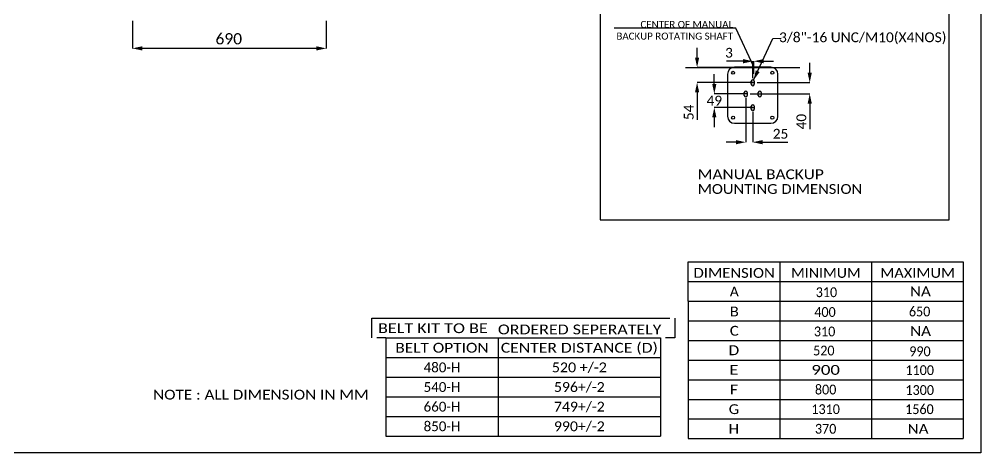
# Model space of a CAD drawing. Header units: millimetres. Extents: x 13935 to 21534, y -198 to 9202.
# Drawn here: x 17441 to 20870, y -198 to 1348 of the extents above; entities that cross this region are included whole.
import ezdxf
from ezdxf import colors
from ezdxf.entities.mleader import LeaderData, LeaderLine
from ezdxf.enums import TextEntityAlignment as Align
from ezdxf.math import Vec2, Vec3

# ---------------------------------------------------------------- set-up
doc = ezdxf.new("R2010")
doc.units = ezdxf.units.MM
doc.header["$LTSCALE"] = 326.7
doc.header["$PDMODE"] = 3
doc.header["$PDSIZE"] = 8
doc.linetypes.add('DASHED', pattern=[0.2, 0.1, -0.1])
doc.layers.get('0').update_dxf_attribs({"linetype": 'CONTINUOUS'})
doc.layers.get('Defpoints').update_dxf_attribs({"linetype": 'CONTINUOUS'})
doc.styles.get("Standard").update_dxf_attribs({"font": 'calibri.ttf'})
doc.dimstyles.new('DIMSTYLE_2', dxfattribs={"dimtxt": 40, "dimasz": 35, "dimexe": 0.08, "dimexo": 1, "dimgap": 1, "dimtad": 1, "dimdec": 0, "dimdsep": 46, "dimtxsty": 'Standard', "dimblk": '_FILLED', "dimblk1": '_FILLED', "dimblk2": '_FILLED', "dimcen": 0.09, "dimazin": 2, "dimtp": 0.01, "dimtm": 0.01, "dimtfac": 1, "dimtdec": 0, "dimtofl": 0, "dimtmove": 0, "dimatfit": 3, "dimldrblk": '_FILLED', "dimfxl": 1, "dimtolj": 1, "dimarcsym": 0})
doc.dimstyles.new('DIMSTYLE_4', dxfattribs={"dimtxt": 35, "dimasz": 35, "dimexe": 0.08, "dimexo": 1, "dimgap": 0.875, "dimtad": 1, "dimdsep": 46, "dimtxsty": 'Standard', "dimblk": '_FILLED', "dimblk1": '_FILLED', "dimblk2": '_FILLED', "dimcen": 0.09, "dimazin": 2, "dimtp": 0.01, "dimtm": 0.01, "dimtfac": 1, "dimtofl": 0, "dimtmove": 0, "dimatfit": 3, "dimldrblk": '_FILLED', "dimfxl": 1, "dimtolj": 1, "dimarcsym": 0})
doc.dimstyles.get("Standard").update_dxf_attribs({"dimtxt": 35, "dimasz": 35, "dimexe": 0.08, "dimexo": 1, "dimtad": 1, "dimdsep": 46, "dimtxsty": 'Standard', "dimblk": '_FILLED', "dimblk1": '_FILLED', "dimblk2": '_FILLED', "dimcen": 0.09, "dimazin": 2, "dimtol": 1, "dimtp": 0.01, "dimtm": 0.01, "dimtfac": 1, "dimtofl": 0, "dimtmove": 0, "dimatfit": 3, "dimldrblk": '_FILLED', "dimfxl": 1, "dimtolj": 1, "dimarcsym": 0})

# ---------------------------------------------------------------- blocks, each defined once
blk = doc.blocks.new('_FILLED')
at = {"color": 0, "linetype": 'ByBlock'}
blk.add_solid([(0, 0), (-1, 0.214), (-1, -0.214)], dxfattribs=at)
blk = doc.blocks.new('*D128')
at = {"color": 0, "linetype": 'Continuous', "lineweight": -2}
for p, q in [((17844.2, 1342.5), (17844.2, 1244)), ((18535.4, 1342.5), (18535.4, 1244)), ((18500.4, 1244.1), (17879.2, 1244.1))]:
    blk.add_line(p, q, dxfattribs=at)
at = {"layer": 'Defpoints', "color": 0}
for p in [(17844.2, 1343.5), (18535.4, 1343.5), (17844.2, 1244.1)]:
    blk.add_point(p, dxfattribs=at)
at = {"color": 0, "linetype": 'ByBlock', "lineweight": -2, "xscale": 35, "yscale": 35, "zscale": 35, "rotation": 180}
blk.add_blockref('_FILLED', (17844.2, 1244.1), dxfattribs=at)
at = {"color": 0, "linetype": 'ByBlock', "lineweight": -2, "xscale": 35, "yscale": 35, "zscale": 35}
blk.add_blockref('_FILLED', (18535.4, 1244.1), dxfattribs=at)
at = {"color": 0, "lineweight": 30, "insert": (18187.9, 1298.4), "char_height": 40, "attachment_point": 2, "line_spacing_factor": 0.9}
blk.add_mtext('\\A1;690', dxfattribs=at)
blk = doc.blocks.new('*D1963')
at = {"color": 0, "linetype": 'Continuous', "lineweight": -2}
for p, q in [((20022.3, 1198.3), (19963, 1198.3)), ((20057.3, 1137.7), (20057.3, 1198.4)), ((20060.4, 1153), (20060.4, 1198.4)), ((20095.4, 1198.3), (20130.4, 1198.3))]:
    blk.add_line(p, q, dxfattribs=at)
at = {"layer": 'Defpoints', "color": 0}
for p in [(20057.3, 1198.3), (20057.3, 1136.7), (20060.4, 1152)]:
    blk.add_point(p, dxfattribs=at)
at = {"color": 0, "linetype": 'ByBlock', "lineweight": -2, "xscale": 35, "yscale": 35, "zscale": 35}
blk.add_blockref('_FILLED', (20057.3, 1198.3), dxfattribs=at)
at = {"color": 0, "linetype": 'ByBlock', "lineweight": -2, "xscale": 35, "yscale": 35, "zscale": 35, "rotation": 180}
blk.add_blockref('_FILLED', (20060.4, 1198.3), dxfattribs=at)
at = {"color": 0, "lineweight": 30, "insert": (19985.7, 1245.9), "char_height": 35, "attachment_point": 3, "line_spacing_factor": 0.9}
blk.add_mtext('\\A1;\\A1;3', dxfattribs=at)
blk = doc.blocks.new('*D1964')
at = {"color": 0, "linetype": 'Continuous', "lineweight": -2}
for p, q in [((19858.2, 1211.4), (19858.2, 1246.4)), ((20050.4, 1176.4), (19858.1, 1176.4)), ((20058.5, 1122.2), (19858.1, 1122.2)), ((19858.2, 1087.2), (19858.2, 989.3))]:
    blk.add_line(p, q, dxfattribs=at)
at = {"layer": 'Defpoints', "color": 0}
for p in [(19858.2, 1176.4), (20051.4, 1176.4), (20059.5, 1122.2)]:
    blk.add_point(p, dxfattribs=at)
at = {"color": 0, "linetype": 'ByBlock', "lineweight": -2, "xscale": 35, "yscale": 35, "zscale": 35}
for p, rotation in [((19858.2, 1176.4), 270), ((19858.2, 1122.2), 90)]:
    blk.add_blockref('_FILLED', p, dxfattribs=dict(at, rotation=rotation))
at = {"color": 0, "lineweight": 30, "insert": (19810.7, 1016), "char_height": 35, "attachment_point": 2, "rotation": 90, "line_spacing_factor": 0.9}
blk.add_mtext('\\A1;\\A1;54', dxfattribs=at)
blk = doc.blocks.new('*D1965')
at = {"color": 0, "linetype": 'Continuous', "lineweight": -2}
for p, q in [((20259.9, 1157.2), (20259.9, 1192.2)), ((20072.3, 1122.2), (20260, 1122.2)), ((20047.3, 1082.2), (20260, 1082.2)), ((20259.9, 1047.2), (20259.9, 955.8))]:
    blk.add_line(p, q, dxfattribs=at)
at = {"layer": 'Defpoints', "color": 0}
for p in [(20071.3, 1122.2), (20259.9, 1122.2), (20046.3, 1082.2)]:
    blk.add_point(p, dxfattribs=at)
at = {"color": 0, "linetype": 'ByBlock', "lineweight": -2, "xscale": 35, "yscale": 35, "zscale": 35}
for p, rotation in [((20259.9, 1122.2), 270), ((20259.9, 1082.2), 90)]:
    blk.add_blockref('_FILLED', p, dxfattribs=dict(at, rotation=rotation))
at = {"color": 0, "lineweight": 30, "insert": (20212.4, 983), "char_height": 35, "attachment_point": 2, "rotation": 90, "line_spacing_factor": 0.9}
blk.add_mtext('\\A1;40', dxfattribs=at)
blk = doc.blocks.new('*D1966')
at = {"color": 0, "linetype": 'Continuous', "lineweight": -2}
for p, q in [((20031.5, 1066), (20031.5, 909.5)), ((20056.5, 1017), (20056.5, 909.5)), ((19996.5, 909.6), (19961.5, 909.6)), ((20091.5, 909.6), (20181.4, 909.6))]:
    blk.add_line(p, q, dxfattribs=at)
at = {"layer": 'Defpoints', "color": 0}
for p in [(20031.5, 1067), (20056.5, 1018), (20031.5, 909.6)]:
    blk.add_point(p, dxfattribs=at)
at = {"color": 0, "linetype": 'ByBlock', "lineweight": -2, "xscale": 35, "yscale": 35, "zscale": 35}
blk.add_blockref('_FILLED', (20031.5, 909.6), dxfattribs=at)
at = {"color": 0, "linetype": 'ByBlock', "lineweight": -2, "xscale": 35, "yscale": 35, "zscale": 35, "rotation": 180}
blk.add_blockref('_FILLED', (20056.5, 909.6), dxfattribs=at)
at = {"color": 0, "lineweight": 30, "insert": (20155.7, 957.2), "char_height": 35, "attachment_point": 2, "line_spacing_factor": 0.9}
blk.add_mtext('\\A1;25', dxfattribs=at)
blk = doc.blocks.new('*D1967')
at = {"color": 0, "lineweight": -2}
for p, q in [((19919.6, 1117.2), (19919.6, 1152.2)), ((20031.3, 1082.2), (19919.6, 1082.2)), ((20056.3, 1033.2), (19919.6, 1033.2)), ((19919.6, 998.2), (19919.6, 963.2))]:
    blk.add_line(p, q, dxfattribs=at)
at = {"layer": 'Defpoints', "color": 0}
for p in [(19919.6, 1082.2), (20032.3, 1082.2), (20057.3, 1033.2)]:
    blk.add_point(p, dxfattribs=at)
at = {"color": 0, "linetype": 'ByBlock', "lineweight": -2, "xscale": 35, "yscale": 35, "zscale": 35}
for p, rotation in [((19919.6, 1082.2), 270), ((19919.6, 1033.2), 90)]:
    blk.add_blockref('_FILLED', p, dxfattribs=dict(at, rotation=rotation))
at = {"color": 0, "lineweight": 30, "insert": (19919.6, 1057.7), "char_height": 35, "attachment_point": 5}
blk.add_mtext('\\A1;\\A1;49', dxfattribs=at)

msp = doc.modelspace()

# ---------------------------------------------------------------- linework, layer by layer
at = {"lineweight": 30}
for p, q in [((19512.2704, 1532.69702), (19512.2704, 632.69702)), ((20757.74517, 632.69702), (20757.74517, 1532.69702)), ((19512.2704, 632.69702), (20757.74517, 632.69702)), ((19778.23754, 281.78696), (19778.23754, 211.78696))]:
    msp.add_line(p, q, dxfattribs=at)
at = {"color": 0, "linetype": 'Continuous', "lineweight": 30}
for p, q in [((19816.92667, 1176.44066), (20224.66163, 1176.44066)), ((20121.50691, 1176.96037), (19991.50691, 1176.96037)), ((19966.50691, 1151.96037), (19966.50691, 1001.96037)), ((20146.50691, 1001.96037), (20146.50691, 1151.96037)), ((20051.50691, 1115.96037), (20051.50691, 1126.96037)), ((20052.29763, 1122.18151), (20062.29763, 1122.18151)), ((20061.50691, 1126.96037), (20061.50691, 1115.96037)), ((20026.50691, 1075.96037), (20026.50691, 1086.96037)), ((20037.29763, 1082.18151), (20027.29763, 1082.18151)), ((20036.50691, 1086.96037), (20036.50691, 1075.96037)), ((20076.50691, 1075.96037), (20076.50691, 1086.96037)), ((20086.50691, 1086.96037), (20086.50691, 1075.96037)), ((20051.50691, 1026.96037), (20051.50691, 1037.96037)), ((20052.29763, 1033.18151), (20062.29763, 1033.18151)), ((20061.50691, 1037.96037), (20061.50691, 1026.96037)), ((19991.50691, 976.96037), (20121.50691, 976.96037)), ((20153.018, 482.8133), (20153.018, -147.1867)), ((20480.268, 482.8133), (20480.268, -147.1867)), ((20807.518, 482.8133), (20807.518, -147.1867)), ((19825.768, 342.8133), (20807.518, 342.8133)), ((19825.768, 342.8133), (19825.768, -147.1867)), ((19825.768, 272.8133), (20807.518, 272.8133)), ((18748.23754, 211.78696), (19728.23754, 211.78696)), ((18748.23754, 211.78696), (18748.23754, -138.21304)), ((19148.23754, 211.78696), (19148.23754, -138.21304)), ((19728.23754, 211.78696), (19728.23754, -138.21304)), ((19825.768, 202.8133), (20807.518, 202.8133)), ((18748.23754, 141.78696), (19728.23754, 141.78696)), ((19825.768, 132.8133), (20807.518, 132.8133)), ((18748.23754, 71.78696), (19728.23754, 71.78696)), ((19825.768, 62.8133), (20807.518, 62.8133)), ((18748.23754, 1.78696), (19728.23754, 1.78696)), ((19825.768, -7.1867), (20807.518, -7.1867)), ((18748.23754, -68.21304), (19728.23754, -68.21304)), ((19825.768, -77.1867), (20807.518, -77.1867)), ((18748.23754, -138.21304), (19728.23754, -138.21304)), ((19825.768, -147.1867), (20807.518, -147.1867))]:
    msp.add_line(p, q, dxfattribs=at)
for p, q in [((19825.768, 412.8133), (19825.768, 482.8133)), ((19825.768, 482.8133), (20807.518, 482.8133)), ((19825.768, 342.8133), (19825.768, 412.8133)), ((19825.768, 412.8133), (20807.518, 412.8133)), ((20869.94438, -197.5909), (14011.10907, -197.5909))]:
    msp.add_line(p, q)
at = {"linetype": 'ByBlock', "lineweight": 30}
for p, q in [((18698.23754, 211.78696), (18698.23754, 281.78696)), ((18698.23754, 281.78696), (19728.23754, 281.78696))]:
    msp.add_line(p, q, dxfattribs=at)
at = {"linetype": 'DASHED', "lineweight": 30}
for p, q in [((19728.23754, 281.78696), (19778.23754, 281.78696)), ((18748.23754, 211.78696), (18698.23754, 211.78696)), ((19778.23754, 211.78696), (19728.23754, 211.78696))]:
    msp.add_line(p, q, dxfattribs=at)
at = {"color": 0, "linetype": 'Continuous', "lineweight": 30}
msp.add_lwpolyline([(14011.10907, -197.5909), (14011.10907, 4206.29375), (20869.94438, 4206.29375), (20869.94438, -197.5909)], dxfattribs=at)
at = {"lineweight": 30}
msp.add_circle((20060.44572, 1176.44066), 2.25575, dxfattribs=at)
at = {"color": 0, "linetype": 'Continuous', "lineweight": 30}
for centre in [(19986.50691, 1156.96037), (20126.50691, 1156.96037), (19986.50691, 996.96037), (20126.50691, 996.96037)]:
    msp.add_circle(centre, 5.3, dxfattribs=at)
for centre, radius, start, end in [((19991.50691, 1151.96037), 25, 90, 180), ((20121.50691, 1151.96037), 25, 0, 90), ((20056.50691, 1126.96037), 5, 0, 180), ((20056.50691, 1115.96037), 5, 180, 0), ((20031.50691, 1086.96037), 5, 0, 180), ((20031.50691, 1075.96037), 5, 180, 0), ((20081.50691, 1086.96037), 5, 0, 180), ((20081.50691, 1075.96037), 5, 180, 0), ((20056.50691, 1037.96037), 5, 0, 180), ((19991.50691, 1001.96037), 25, 180, 270), ((20056.50691, 1026.96037), 5, 180, 0), ((20121.50691, 1001.96037), 25, 270, 0)]:
    msp.add_arc(centre, radius, start, end, dxfattribs=at)

# ---------------------------------------------------------------- texts
for s, width, p, p2 in [('3/8"-16 UNC/M10(X4NOS)', 1.000854, (20150.28473, 1266.13092), (20747.46372, 1266.13092)), ('MANUAL BACKUP ', 1.120534, (19860.45909, 777.76044), (20324.17504, 777.76044)), ('MOUNTING DIMENSION', 1.07227, (19860.45909, 725.26044), (20447.01551, 725.26044)), ('DIMENSION', 1.077132, (19845.5351, 426.10845), (20135.06817, 426.10845)), ('MINIMUM', 1.032539, (20193.55358, 426.10845), (20441.54969, 426.10845)), ('MAXIMUM', 1.06198, (20511.40669, 426.10845), (20778.19658, 426.10845)), ('A', 1.003136, (19974.86552, 359.77098), (20006.86941, 359.77098)), ('310', 0.911286, (20281.3102, 357.27417), (20357.71098, 357.27417)), ('NA', 1.10368, (20617.45509, 360.24977), (20691.94925, 360.24977)), ('B', 1.06707, (19974.86552, 288.55038), (20006.86941, 288.55038)), ('400', 0.911286, (20276.23413, 286.7089), (20352.6349, 286.7089)), ('650', 0.911286, (20613.61223, 288.55038), (20690.01301, 288.55038)), ('BELT KIT TO BE ', 1.171941, (18720.11667, 228.95523), (19126.22562, 228.95523)), ('ORDERED SEPERATELY', 1.157294, (19147.73441, 224.56801), (19730.88616, 224.56801)), ('C', 1.088568, (19974.86552, 219.81899), (20006.86941, 219.81899)), ('310', 0.911286, (20274.73205, 217.32218), (20351.13283, 217.32218)), ('NA', 1.10368, (20617.91546, 219.03176), (20692.40962, 219.03176)), ('BELT OPTION', 1.118686, (18781.95349, 159.28696), (19114.52159, 159.28696)), ('CENTER DISTANCE (D)', 1.138728, (19158.23754, 159.28696), (19718.23754, 159.28696)), ('D', 1.112038, (19970.53113, 150.3133), (20008.25487, 150.3133)), ('520', 0.911286, (20271.99746, 149.39256), (20348.39823, 149.39256)), ('990', 0.911286, (20614.89998, 146.63035), (20691.30076, 146.63035)), ('480-H', 0.97094, (18882.66361, 89.28696), (19013.81147, 89.28696)), ('520 +/-2', 1.033476, (19340.11497, 89.28696), (19536.36011, 89.28696)), ('E', 1.188716, (19973.39106, 80.3133), (20005.39495, 80.3133)), ('900', 1.215047, (20265.70915, 80.3133), (20367.57685, 80.3133)), ('1100', 0.911286, (20601.24578, 79.39256), (20703.11349, 79.39256)), ('540-H', 0.97094, (18882.66361, 19.28696), (19013.81147, 19.28696)), ('596+/-2', 1.020884, (19347.67334, 19.28696), (19528.80174, 19.28696)), ('F', 1.18799, (19974.34436, 10.3133), (20004.44164, 10.3133)), ('800', 0.911286, (20278.44261, 10.3133), (20354.84339, 10.3133)), ('1300', 0.911286, (20601.24578, 8.47183), (20703.11349, 8.47183)), ('NOTE : ALL DIMENSION IN MM', 1.107658, (17918.03288, -7.90478), (18686.53482, -7.90478)), ('660-H', 0.97094, (18882.66361, -50.71304), (19013.81147, -50.71304)), ('749+/-2', 1.020884, (19347.67334, -50.71304), (19528.80174, -50.71304)), ('G', 1.057089, (19971.00779, -59.6867), (20007.77822, -59.6867)), ('1310', 0.911286, (20265.70915, -59.6867), (20367.57685, -59.6867)), ('1560', 0.911286, (20600.32504, -59.6867), (20702.19275, -59.6867)), ('850-H', 0.97094, (18882.66361, -120.71304), (19013.81147, -120.71304)), ('990+/-2', 1.020884, (19347.67334, -120.71304), (19528.80174, -120.71304)), ('H', 1.098094, (19970.53113, -129.6867), (20008.25487, -129.6867)), ('370', 0.911286, (20278.44261, -129.6867), (20354.84339, -129.6867)), ('NA', 1.10368, (20609.16356, -130.04636), (20683.65772, -130.04636))]:
    msp.add_text(s, height=35, dxfattribs=dict(at, width=width)).set_placement(p, p2, align=Align.FIT)

# ---------------------------------------------------------------- dimensions: what is measured, and where the dimension line sits
dim = msp.add_linear_dim(base=(17844.19032, 1244.10663), p1=(18535.43526, 1343.47516), p2=(17844.19032, 1343.47516), angle=180, text='690', dimstyle='DIMSTYLE_2', dxfattribs=at)
dim.commit()
dim.dimension.update_dxf_attribs({"geometry": '*D128', "text_midpoint": (18187.94268, 1244.10663), "dimtype": 160})
for base, p1, p2, angle, text, picture, middle in [((19858.20127, 1176.44066), (20059.52191, 1122.18151), (20051.44572, 1176.44066), 90, '\\A1;54', '*D1964', (19858.20127, 1015.97748)), ((20057.29763, 1198.33666), (20060.44572, 1152.00592), (20057.29763, 1136.68151), 180, '\\A1;3', '*D1963', (19974.75597, 1198.33666))]:
    dim = msp.add_linear_dim(base=base, p1=p1, p2=p2, angle=angle, text=text, dimstyle='DIMSTYLE_4', override={"dimtxsty": 'Standard'}, dxfattribs=at)
    dim.commit()
    dim.dimension.update_dxf_attribs({"geometry": picture, "text_midpoint": middle, "dimtype": 160})
for base, p1, p2, angle, picture, middle in [((20259.94088, 1122.18151), (20046.29763, 1082.18151), (20071.29763, 1122.18151), 90, '*D1965', (20259.94088, 982.97317)), ((20031.50691, 909.62574), (20056.50691, 1017.96037), (20031.50691, 1066.96037), 180, '*D1966', (20155.71524, 909.62574))]:
    dim = msp.add_linear_dim(base=base, p1=p1, p2=p2, angle=angle, dimstyle='DIMSTYLE_4', dxfattribs=at)
    dim.commit()
    dim.dimension.update_dxf_attribs({"geometry": picture, "text_midpoint": middle, "dimtype": 160})
at = {"lineweight": 30}
dim = msp.add_linear_dim(base=(19919.64589, 1082.18151), p1=(20057.29763, 1033.18151), p2=(20032.29763, 1082.18151), angle=90, text='\\A1;49', dimstyle='Standard', override={"dimtad": 0, "dimtih": 1, "dimtoh": 1, "dimdec": 4, "dimzin": 0, "dimtxsty": 'Standard', "dimcen": 53.46, "dimadec": 0, "dimazin": 0, "dimtdec": 4, "dimtzin": 0}, dxfattribs=at)
dim.commit()
dim.dimension.update_dxf_attribs({"geometry": '*D1967', "text_midpoint": (19919.64589, 1057.68151), "dimtype": 160})

# ---------------------------------------------------------------- leaders
at = {"color": 0, "linetype": 'Continuous', "lineweight": 30}
msp.add_leader([(20059.52008, 1130.95045), (20128.68988, 1279.86982), (20157.59958, 1280.71354)], dimstyle='Standard', override={"dimtad": 0}, dxfattribs=at)
ml = msp.add_multileader_mtext('Standard', dxfattribs=at)
ml.set_content('CENTER OF MANUAL\\PBACKUP ROTATING SHAFT')
ml.set_leader_properties(linetype='ByLayer')
ml.build(insert=Vec2(0, 0))
ml.multileader.update_dxf_attribs({"text_right_attachment_type": 6})
ctx = ml.context
ctx.base_point, ctx.char_height, ctx.plane_origin = Vec3(19567.57725, 1329.11433), 25, Vec3(20060.44572, 1176.44066)
ctx.right_attachment, ctx.text_align_type = 6, 2
notes = []
notes.append((ctx, [(0, (1, 1, 0), (19996.61571, 1316.30664), (-1, 0), 8, [(0, [(20060.44572, 1176.44066)], 0, [])])]))
ctx.mtext.insert, ctx.mtext.alignment, ctx.mtext.flow_direction = Vec3(19986.61571, 1341.92203), 3, 5
for ctx, leaders in notes:
    for number, flags, end, landing, length, lines in leaders:
        leader = LeaderData()
        leader.index, (leader.has_last_leader_line, leader.has_dogleg_vector, leader.attachment_direction) = number, flags
        leader.last_leader_point, leader.dogleg_vector, leader.dogleg_length = Vec3(end), Vec3(landing), length
        for number, points, colour, breaks in lines:
            line = LeaderLine()
            line.index, line.vertices, line.color, line.breaks = number, Vec3.list(points), colors.encode_raw_color(colour), breaks
            leader.lines.append(line)
        ctx.leaders.append(leader)

doc.saveas('drawing.dxf')
